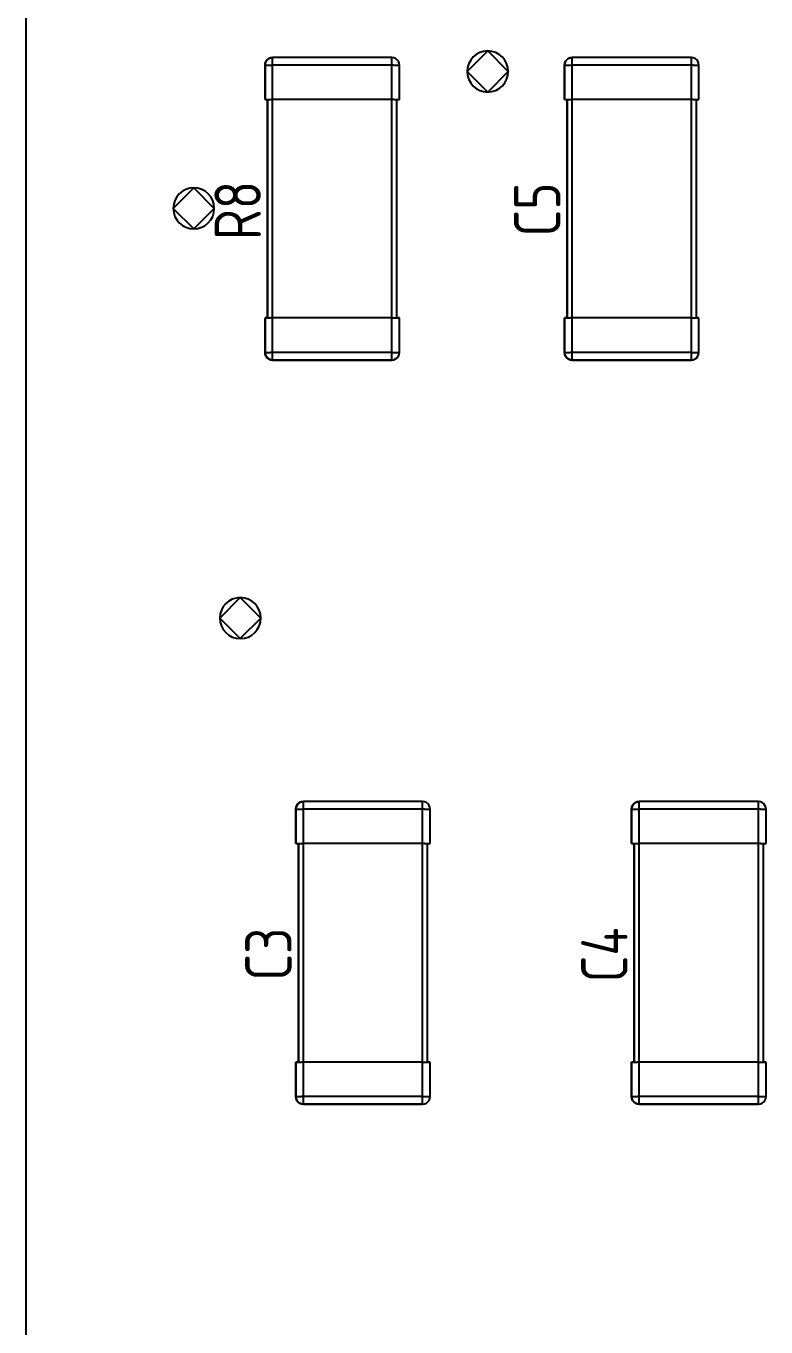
# Model space of a CAD drawing. Header units: inches. Extents: x 0 to 840, y -594 to 0.
# Drawn here: x 119.65 to 141.68, y -335.48 to -296.78 of the extents above; entities that cross this region are included whole.
import ezdxf

# ---------------------------------------------------------------- set-up
doc = ezdxf.new("R2010")
doc.units = ezdxf.units.IN
doc.header["$MEASUREMENT"] = 0
doc.styles.add('GOST type A0', font='', dxfattribs={"oblique": 15, "height": 5})
doc.styles.get('GOST type A0').set_extended_font_data('GOST type A')

msp = doc.modelspace()

# ---------------------------------------------------------------- linework, layer by layer
at = {"color": 18, "true_color": 0x000000}
for p, q in [((119.646, -389.354), (119.646, -49.354)), ((133.392, -297.519), (132.781, -298.13)), ((134.003, -298.13), (133.392, -297.519)), ((126.77, -297.88), (126.762, -297.94)), ((126.762, -297.94), (126.77, -297.88)), ((126.77, -297.88), (126.762, -297.94)), ((126.762, -297.94), (126.77, -297.88)), ((126.762, -297.94), (126.762, -298.964)), ((126.762, -298.964), (126.762, -297.94)), ((126.77, -297.94), (126.762, -297.94)), ((126.762, -297.94), (126.762, -298.964)), ((126.762, -298.964), (126.762, -297.94)), ((126.77, -297.94), (126.762, -297.94)), ((126.792, -297.826), (126.77, -297.88)), ((126.77, -297.88), (126.792, -297.826)), ((126.792, -297.826), (126.77, -297.88)), ((126.77, -297.88), (126.792, -297.826)), ((126.77, -297.94), (126.792, -297.94)), ((126.77, -297.94), (126.792, -297.94)), ((126.828, -297.78), (126.792, -297.826)), ((126.792, -297.826), (126.828, -297.78)), ((126.828, -297.78), (126.792, -297.826)), ((126.792, -297.826), (126.828, -297.78)), ((126.792, -297.94), (126.828, -297.94)), ((126.792, -297.94), (126.828, -297.94)), ((126.874, -297.744), (126.828, -297.78)), ((126.828, -297.78), (126.874, -297.744)), ((126.874, -297.744), (126.828, -297.78)), ((126.828, -297.78), (126.874, -297.744)), ((126.828, -297.94), (126.874, -297.94)), ((126.828, -297.94), (126.874, -297.94)), ((126.928, -297.722), (126.874, -297.744)), ((126.874, -297.744), (126.928, -297.722)), ((126.928, -297.722), (126.874, -297.744)), ((126.874, -297.744), (126.928, -297.722)), ((126.874, -297.94), (126.928, -297.94)), ((126.874, -297.94), (126.928, -297.94)), ((126.988, -297.714), (126.928, -297.722)), ((126.928, -297.722), (126.988, -297.714)), ((126.988, -297.714), (126.928, -297.722)), ((126.928, -297.722), (126.988, -297.714)), ((126.928, -297.94), (126.988, -297.94)), ((126.928, -297.94), (126.988, -297.94)), ((130.538, -297.714), (126.988, -297.714)), ((130.538, -297.714), (126.988, -297.714)), ((126.988, -297.722), (126.988, -297.714)), ((130.538, -297.714), (126.988, -297.714)), ((130.538, -297.714), (126.988, -297.714)), ((126.988, -297.722), (126.988, -297.714)), ((126.988, -297.744), (126.988, -297.722)), ((126.988, -297.744), (126.988, -297.722)), ((126.988, -297.78), (126.988, -297.744)), ((126.988, -297.78), (126.988, -297.744)), ((126.988, -297.826), (126.988, -297.78)), ((126.988, -297.826), (126.988, -297.78)), ((126.988, -297.88), (126.988, -297.826)), ((126.988, -297.88), (126.988, -297.826)), ((126.988, -297.94), (126.988, -297.88)), ((126.988, -297.94), (126.988, -297.88)), ((126.988, -298.964), (126.988, -297.94)), ((130.538, -297.94), (126.988, -297.94)), ((126.988, -298.964), (126.988, -297.94)), ((130.538, -297.94), (126.988, -297.94)), ((130.596, -297.722), (130.538, -297.714)), ((130.596, -297.722), (130.538, -297.714)), ((130.538, -297.722), (130.538, -297.714)), ((130.596, -297.722), (130.538, -297.714)), ((130.596, -297.722), (130.538, -297.714)), ((130.538, -297.722), (130.538, -297.714)), ((130.538, -297.744), (130.538, -297.722)), ((130.538, -297.744), (130.538, -297.722)), ((130.538, -297.78), (130.538, -297.744)), ((130.538, -297.78), (130.538, -297.744)), ((130.538, -297.826), (130.538, -297.78)), ((130.538, -297.826), (130.538, -297.78)), ((130.538, -297.88), (130.538, -297.826)), ((130.538, -297.88), (130.538, -297.826)), ((130.538, -297.94), (130.538, -297.88)), ((130.538, -297.94), (130.538, -297.88)), ((130.596, -297.94), (130.538, -297.94)), ((130.538, -298.964), (130.538, -297.94)), ((130.596, -297.94), (130.538, -297.94)), ((130.538, -298.964), (130.538, -297.94)), ((130.65, -297.744), (130.596, -297.722)), ((130.65, -297.744), (130.596, -297.722)), ((130.65, -297.744), (130.596, -297.722)), ((130.65, -297.744), (130.596, -297.722)), ((130.596, -297.94), (130.65, -297.94)), ((130.596, -297.94), (130.65, -297.94)), ((130.696, -297.78), (130.65, -297.744)), ((130.696, -297.78), (130.65, -297.744)), ((130.696, -297.78), (130.65, -297.744)), ((130.696, -297.78), (130.65, -297.744)), ((130.65, -297.94), (130.696, -297.94)), ((130.65, -297.94), (130.696, -297.94)), ((130.732, -297.826), (130.696, -297.78)), ((130.732, -297.826), (130.696, -297.78)), ((130.732, -297.826), (130.696, -297.78)), ((130.732, -297.826), (130.696, -297.78)), ((130.696, -297.94), (130.732, -297.94)), ((130.696, -297.94), (130.732, -297.94)), ((130.754, -297.88), (130.732, -297.826)), ((130.754, -297.88), (130.732, -297.826)), ((130.754, -297.88), (130.732, -297.826)), ((130.754, -297.88), (130.732, -297.826)), ((130.732, -297.94), (130.754, -297.94)), ((130.732, -297.94), (130.754, -297.94)), ((130.762, -297.94), (130.754, -297.88)), ((130.762, -297.94), (130.754, -297.88)), ((130.762, -297.94), (130.754, -297.88)), ((130.762, -297.94), (130.754, -297.88)), ((130.754, -297.94), (130.762, -297.94)), ((130.754, -297.94), (130.762, -297.94)), ((130.762, -298.964), (130.762, -297.94)), ((130.762, -298.964), (130.762, -297.94)), ((130.762, -298.964), (130.762, -297.94)), ((130.762, -298.964), (130.762, -297.94)), ((135.688, -297.88), (135.68, -297.94)), ((135.68, -297.94), (135.688, -297.88)), ((135.688, -297.88), (135.68, -297.94)), ((135.68, -297.94), (135.688, -297.88)), ((135.68, -297.94), (135.68, -298.964)), ((135.68, -298.964), (135.68, -297.94)), ((135.688, -297.94), (135.68, -297.94)), ((135.68, -297.94), (135.68, -298.964)), ((135.68, -298.964), (135.68, -297.94)), ((135.688, -297.94), (135.68, -297.94)), ((135.71, -297.826), (135.688, -297.88)), ((135.688, -297.88), (135.71, -297.826)), ((135.71, -297.826), (135.688, -297.88)), ((135.688, -297.88), (135.71, -297.826)), ((135.688, -297.94), (135.71, -297.94)), ((135.688, -297.94), (135.71, -297.94)), ((135.746, -297.78), (135.71, -297.826)), ((135.71, -297.826), (135.746, -297.78)), ((135.746, -297.78), (135.71, -297.826)), ((135.71, -297.826), (135.746, -297.78)), ((135.71, -297.94), (135.746, -297.94)), ((135.71, -297.94), (135.746, -297.94)), ((135.792, -297.744), (135.746, -297.78)), ((135.746, -297.78), (135.792, -297.744)), ((135.792, -297.744), (135.746, -297.78)), ((135.746, -297.78), (135.792, -297.744)), ((135.746, -297.94), (135.792, -297.94)), ((135.746, -297.94), (135.792, -297.94)), ((135.846, -297.722), (135.792, -297.744)), ((135.792, -297.744), (135.846, -297.722)), ((135.846, -297.722), (135.792, -297.744)), ((135.792, -297.744), (135.846, -297.722)), ((135.792, -297.94), (135.846, -297.94)), ((135.792, -297.94), (135.846, -297.94)), ((135.906, -297.714), (135.846, -297.722)), ((135.846, -297.722), (135.906, -297.714)), ((135.906, -297.714), (135.846, -297.722)), ((135.846, -297.722), (135.906, -297.714)), ((135.846, -297.94), (135.906, -297.94)), ((135.846, -297.94), (135.906, -297.94)), ((139.456, -297.714), (135.906, -297.714)), ((139.456, -297.714), (135.906, -297.714)), ((135.906, -297.722), (135.906, -297.714)), ((139.456, -297.714), (135.906, -297.714)), ((139.456, -297.714), (135.906, -297.714)), ((135.906, -297.722), (135.906, -297.714)), ((135.906, -297.744), (135.906, -297.722)), ((135.906, -297.744), (135.906, -297.722)), ((135.906, -297.78), (135.906, -297.744)), ((135.906, -297.78), (135.906, -297.744)), ((135.906, -297.826), (135.906, -297.78)), ((135.906, -297.826), (135.906, -297.78)), ((135.906, -297.88), (135.906, -297.826)), ((135.906, -297.88), (135.906, -297.826)), ((135.906, -297.94), (135.906, -297.88)), ((135.906, -297.94), (135.906, -297.88)), ((135.906, -298.964), (135.906, -297.94)), ((139.456, -297.94), (135.906, -297.94)), ((135.906, -298.964), (135.906, -297.94)), ((139.456, -297.94), (135.906, -297.94)), ((139.514, -297.722), (139.456, -297.714)), ((139.514, -297.722), (139.456, -297.714)), ((139.456, -297.722), (139.456, -297.714)), ((139.514, -297.722), (139.456, -297.714)), ((139.514, -297.722), (139.456, -297.714)), ((139.456, -297.722), (139.456, -297.714)), ((139.456, -297.744), (139.456, -297.722)), ((139.456, -297.744), (139.456, -297.722)), ((139.456, -297.78), (139.456, -297.744)), ((139.456, -297.78), (139.456, -297.744)), ((139.456, -297.826), (139.456, -297.78)), ((139.456, -297.826), (139.456, -297.78)), ((139.456, -297.88), (139.456, -297.826)), ((139.456, -297.88), (139.456, -297.826)), ((139.456, -297.94), (139.456, -297.88)), ((139.456, -297.94), (139.456, -297.88)), ((139.514, -297.94), (139.456, -297.94)), ((139.456, -298.964), (139.456, -297.94)), ((139.514, -297.94), (139.456, -297.94)), ((139.456, -298.964), (139.456, -297.94)), ((139.568, -297.744), (139.514, -297.722)), ((139.568, -297.744), (139.514, -297.722)), ((139.568, -297.744), (139.514, -297.722)), ((139.568, -297.744), (139.514, -297.722)), ((139.514, -297.94), (139.568, -297.94)), ((139.514, -297.94), (139.568, -297.94)), ((139.614, -297.78), (139.568, -297.744)), ((139.614, -297.78), (139.568, -297.744)), ((139.614, -297.78), (139.568, -297.744)), ((139.614, -297.78), (139.568, -297.744)), ((139.568, -297.94), (139.614, -297.94)), ((139.568, -297.94), (139.614, -297.94)), ((139.65, -297.826), (139.614, -297.78)), ((139.65, -297.826), (139.614, -297.78)), ((139.65, -297.826), (139.614, -297.78)), ((139.65, -297.826), (139.614, -297.78)), ((139.614, -297.94), (139.65, -297.94)), ((139.614, -297.94), (139.65, -297.94)), ((139.672, -297.88), (139.65, -297.826)), ((139.672, -297.88), (139.65, -297.826)), ((139.672, -297.88), (139.65, -297.826)), ((139.672, -297.88), (139.65, -297.826)), ((139.65, -297.94), (139.672, -297.94)), ((139.65, -297.94), (139.672, -297.94)), ((139.68, -297.94), (139.672, -297.88)), ((139.68, -297.94), (139.672, -297.88)), ((139.68, -297.94), (139.672, -297.88)), ((139.68, -297.94), (139.672, -297.88)), ((139.672, -297.94), (139.68, -297.94)), ((139.672, -297.94), (139.68, -297.94)), ((139.68, -298.964), (139.68, -297.94)), ((139.68, -298.964), (139.68, -297.94)), ((139.68, -298.964), (139.68, -297.94)), ((139.68, -298.964), (139.68, -297.94)), ((132.781, -298.13), (133.392, -298.741)), ((133.392, -298.741), (134.003, -298.13)), ((126.762, -298.964), (126.77, -298.964)), ((126.77, -298.964), (126.762, -298.964)), ((126.762, -298.964), (126.77, -298.964)), ((126.77, -298.964), (126.762, -298.964)), ((126.77, -298.964), (126.838, -298.964)), ((126.77, -298.964), (126.792, -298.964)), ((126.77, -298.964), (126.838, -298.964)), ((126.77, -298.964), (126.792, -298.964)), ((126.792, -298.964), (126.828, -298.964)), ((126.792, -298.964), (126.828, -298.964)), ((126.828, -298.964), (126.874, -298.964)), ((126.828, -298.964), (126.874, -298.964)), ((126.838, -298.964), (126.838, -305.464)), ((126.838, -305.464), (126.838, -298.964)), ((126.838, -298.964), (126.838, -305.464)), ((126.838, -305.464), (126.838, -298.964)), ((126.874, -298.964), (126.928, -298.964)), ((126.874, -298.964), (126.928, -298.964)), ((126.928, -298.964), (126.988, -298.964)), ((126.928, -298.964), (126.988, -298.964)), ((130.538, -298.964), (126.988, -298.964)), ((126.988, -305.464), (126.988, -298.964)), ((130.538, -298.964), (126.988, -298.964)), ((126.988, -305.464), (126.988, -298.964)), ((130.596, -298.964), (130.538, -298.964)), ((130.538, -305.464), (130.538, -298.964)), ((130.596, -298.964), (130.538, -298.964)), ((130.538, -305.464), (130.538, -298.964)), ((130.596, -298.964), (130.65, -298.964)), ((130.596, -298.964), (130.65, -298.964)), ((130.65, -298.964), (130.696, -298.964)), ((130.65, -298.964), (130.696, -298.964)), ((130.688, -305.464), (130.688, -298.964)), ((130.688, -298.964), (130.762, -298.964)), ((130.688, -305.464), (130.688, -298.964)), ((130.688, -305.464), (130.688, -298.964)), ((130.688, -298.964), (130.762, -298.964)), ((130.688, -305.464), (130.688, -298.964)), ((130.696, -298.964), (130.732, -298.964)), ((130.696, -298.964), (130.732, -298.964)), ((130.732, -298.964), (130.754, -298.964)), ((130.732, -298.964), (130.754, -298.964)), ((130.754, -298.964), (130.762, -298.964)), ((130.754, -298.964), (130.762, -298.964)), ((135.68, -298.964), (135.688, -298.964)), ((135.688, -298.964), (135.68, -298.964)), ((135.68, -298.964), (135.688, -298.964)), ((135.688, -298.964), (135.68, -298.964)), ((135.688, -298.964), (135.756, -298.964)), ((135.688, -298.964), (135.71, -298.964)), ((135.688, -298.964), (135.756, -298.964)), ((135.688, -298.964), (135.71, -298.964)), ((135.71, -298.964), (135.746, -298.964)), ((135.71, -298.964), (135.746, -298.964)), ((135.746, -298.964), (135.792, -298.964)), ((135.746, -298.964), (135.792, -298.964)), ((135.756, -298.964), (135.756, -305.464)), ((135.756, -305.464), (135.756, -298.964)), ((135.756, -298.964), (135.756, -305.464)), ((135.756, -305.464), (135.756, -298.964)), ((135.792, -298.964), (135.846, -298.964)), ((135.792, -298.964), (135.846, -298.964)), ((135.846, -298.964), (135.906, -298.964)), ((135.846, -298.964), (135.906, -298.964)), ((139.456, -298.964), (135.906, -298.964)), ((135.906, -305.464), (135.906, -298.964)), ((139.456, -298.964), (135.906, -298.964)), ((135.906, -305.464), (135.906, -298.964)), ((139.514, -298.964), (139.456, -298.964)), ((139.456, -305.464), (139.456, -298.964)), ((139.514, -298.964), (139.456, -298.964)), ((139.456, -305.464), (139.456, -298.964)), ((139.514, -298.964), (139.568, -298.964)), ((139.514, -298.964), (139.568, -298.964)), ((139.568, -298.964), (139.614, -298.964)), ((139.568, -298.964), (139.614, -298.964)), ((139.606, -305.464), (139.606, -298.964)), ((139.606, -298.964), (139.68, -298.964)), ((139.606, -305.464), (139.606, -298.964)), ((139.606, -305.464), (139.606, -298.964)), ((139.606, -298.964), (139.68, -298.964)), ((139.606, -305.464), (139.606, -298.964)), ((139.614, -298.964), (139.65, -298.964)), ((139.614, -298.964), (139.65, -298.964)), ((139.65, -298.964), (139.672, -298.964)), ((139.65, -298.964), (139.672, -298.964)), ((139.672, -298.964), (139.68, -298.964)), ((139.672, -298.964), (139.68, -298.964)), ((124.642, -301.591), (124.031, -302.202)), ((125.253, -302.202), (124.642, -301.591)), ((124.031, -302.202), (124.642, -302.813)), ((124.642, -302.813), (125.253, -302.202)), ((126.838, -305.464), (126.762, -305.464)), ((126.762, -305.464), (126.762, -306.49)), ((126.762, -306.49), (126.762, -305.464)), ((126.762, -305.464), (126.77, -305.464)), ((126.838, -305.464), (126.762, -305.464)), ((126.762, -305.464), (126.762, -306.49)), ((126.762, -306.49), (126.762, -305.464)), ((126.762, -305.464), (126.77, -305.464)), ((126.77, -305.464), (126.792, -305.464)), ((126.77, -305.464), (126.792, -305.464)), ((126.792, -305.464), (126.828, -305.464)), ((126.792, -305.464), (126.828, -305.464)), ((126.828, -305.464), (126.874, -305.464)), ((126.828, -305.464), (126.874, -305.464)), ((126.874, -305.464), (126.928, -305.464)), ((126.874, -305.464), (126.928, -305.464)), ((126.988, -305.464), (126.928, -305.464)), ((126.988, -305.464), (126.928, -305.464)), ((130.538, -305.464), (126.988, -305.464)), ((126.988, -306.49), (126.988, -305.464)), ((130.538, -305.464), (126.988, -305.464)), ((126.988, -306.49), (126.988, -305.464)), ((130.538, -305.464), (130.596, -305.464)), ((130.538, -306.49), (130.538, -305.464)), ((130.538, -305.464), (130.596, -305.464)), ((130.538, -306.49), (130.538, -305.464)), ((130.596, -305.464), (130.65, -305.464)), ((130.596, -305.464), (130.65, -305.464)), ((130.65, -305.464), (130.696, -305.464)), ((130.65, -305.464), (130.696, -305.464)), ((130.754, -305.464), (130.688, -305.464)), ((130.754, -305.464), (130.688, -305.464)), ((130.696, -305.464), (130.732, -305.464)), ((130.696, -305.464), (130.732, -305.464)), ((130.732, -305.464), (130.754, -305.464)), ((130.732, -305.464), (130.754, -305.464)), ((130.762, -305.464), (130.754, -305.464)), ((130.762, -305.464), (130.754, -305.464)), ((130.762, -305.464), (130.754, -305.464)), ((130.762, -305.464), (130.754, -305.464)), ((130.762, -306.49), (130.762, -305.464)), ((130.762, -306.49), (130.762, -305.464)), ((130.762, -306.49), (130.762, -305.464)), ((130.762, -306.49), (130.762, -305.464)), ((135.756, -305.464), (135.68, -305.464)), ((135.68, -305.464), (135.68, -306.49)), ((135.68, -306.49), (135.68, -305.464)), ((135.68, -305.464), (135.688, -305.464)), ((135.756, -305.464), (135.68, -305.464)), ((135.68, -305.464), (135.68, -306.49)), ((135.68, -306.49), (135.68, -305.464)), ((135.68, -305.464), (135.688, -305.464)), ((135.688, -305.464), (135.71, -305.464)), ((135.688, -305.464), (135.71, -305.464)), ((135.71, -305.464), (135.746, -305.464)), ((135.71, -305.464), (135.746, -305.464)), ((135.746, -305.464), (135.792, -305.464)), ((135.746, -305.464), (135.792, -305.464)), ((135.792, -305.464), (135.846, -305.464)), ((135.792, -305.464), (135.846, -305.464)), ((135.906, -305.464), (135.846, -305.464)), ((135.906, -305.464), (135.846, -305.464)), ((139.456, -305.464), (135.906, -305.464)), ((135.906, -306.49), (135.906, -305.464)), ((139.456, -305.464), (135.906, -305.464)), ((135.906, -306.49), (135.906, -305.464)), ((139.456, -305.464), (139.514, -305.464)), ((139.456, -306.49), (139.456, -305.464)), ((139.456, -305.464), (139.514, -305.464)), ((139.456, -306.49), (139.456, -305.464)), ((139.514, -305.464), (139.568, -305.464)), ((139.514, -305.464), (139.568, -305.464)), ((139.568, -305.464), (139.614, -305.464)), ((139.568, -305.464), (139.614, -305.464)), ((139.672, -305.464), (139.606, -305.464)), ((139.672, -305.464), (139.606, -305.464)), ((139.614, -305.464), (139.65, -305.464)), ((139.614, -305.464), (139.65, -305.464)), ((139.65, -305.464), (139.672, -305.464)), ((139.65, -305.464), (139.672, -305.464)), ((139.68, -305.464), (139.672, -305.464)), ((139.68, -305.464), (139.672, -305.464)), ((139.68, -305.464), (139.672, -305.464)), ((139.68, -305.464), (139.672, -305.464)), ((139.68, -306.49), (139.68, -305.464)), ((139.68, -306.49), (139.68, -305.464)), ((139.68, -306.49), (139.68, -305.464)), ((139.68, -306.49), (139.68, -305.464)), ((126.762, -306.49), (126.77, -306.548)), ((126.77, -306.548), (126.762, -306.49)), ((126.762, -306.49), (126.77, -306.49)), ((126.762, -306.49), (126.77, -306.548)), ((126.77, -306.548), (126.762, -306.49)), ((126.762, -306.49), (126.77, -306.49)), ((126.77, -306.49), (126.792, -306.49)), ((126.77, -306.49), (126.792, -306.49)), ((126.77, -306.548), (126.792, -306.602)), ((126.792, -306.602), (126.77, -306.548)), ((126.77, -306.548), (126.792, -306.602)), ((126.792, -306.602), (126.77, -306.548)), ((126.792, -306.49), (126.828, -306.49)), ((126.792, -306.49), (126.828, -306.49)), ((126.828, -306.49), (126.874, -306.49)), ((126.828, -306.49), (126.874, -306.49)), ((126.874, -306.49), (126.928, -306.49)), ((126.874, -306.49), (126.928, -306.49)), ((126.988, -306.49), (126.928, -306.49)), ((126.988, -306.49), (126.928, -306.49)), ((126.988, -306.548), (126.988, -306.49)), ((130.538, -306.49), (126.988, -306.49)), ((126.988, -306.548), (126.988, -306.49)), ((130.538, -306.49), (126.988, -306.49)), ((126.988, -306.602), (126.988, -306.548)), ((126.988, -306.602), (126.988, -306.548)), ((130.538, -306.49), (130.596, -306.49)), ((130.538, -306.548), (130.538, -306.49)), ((130.538, -306.49), (130.596, -306.49)), ((130.538, -306.548), (130.538, -306.49)), ((130.538, -306.602), (130.538, -306.548)), ((130.538, -306.602), (130.538, -306.548)), ((130.596, -306.49), (130.65, -306.49)), ((130.596, -306.49), (130.65, -306.49)), ((130.65, -306.49), (130.696, -306.49)), ((130.65, -306.49), (130.696, -306.49)), ((130.696, -306.49), (130.732, -306.49)), ((130.696, -306.49), (130.732, -306.49)), ((130.732, -306.49), (130.754, -306.49)), ((130.732, -306.49), (130.754, -306.49)), ((130.732, -306.602), (130.754, -306.548)), ((130.732, -306.602), (130.754, -306.548)), ((130.732, -306.602), (130.754, -306.548)), ((130.732, -306.602), (130.754, -306.548)), ((130.754, -306.548), (130.762, -306.49)), ((130.754, -306.548), (130.762, -306.49)), ((130.762, -306.49), (130.754, -306.49)), ((130.754, -306.548), (130.762, -306.49)), ((130.754, -306.548), (130.762, -306.49)), ((130.762, -306.49), (130.754, -306.49)), ((135.68, -306.49), (135.688, -306.548)), ((135.688, -306.548), (135.68, -306.49)), ((135.68, -306.49), (135.688, -306.49)), ((135.68, -306.49), (135.688, -306.548)), ((135.688, -306.548), (135.68, -306.49)), ((135.68, -306.49), (135.688, -306.49)), ((135.688, -306.49), (135.71, -306.49)), ((135.688, -306.49), (135.71, -306.49)), ((135.688, -306.548), (135.71, -306.602)), ((135.71, -306.602), (135.688, -306.548)), ((135.688, -306.548), (135.71, -306.602)), ((135.71, -306.602), (135.688, -306.548)), ((135.71, -306.49), (135.746, -306.49)), ((135.71, -306.49), (135.746, -306.49)), ((135.746, -306.49), (135.792, -306.49)), ((135.746, -306.49), (135.792, -306.49)), ((135.792, -306.49), (135.846, -306.49)), ((135.792, -306.49), (135.846, -306.49)), ((135.906, -306.49), (135.846, -306.49)), ((135.906, -306.49), (135.846, -306.49)), ((135.906, -306.548), (135.906, -306.49)), ((139.456, -306.49), (135.906, -306.49)), ((135.906, -306.548), (135.906, -306.49)), ((139.456, -306.49), (135.906, -306.49)), ((135.906, -306.602), (135.906, -306.548)), ((135.906, -306.602), (135.906, -306.548)), ((139.456, -306.49), (139.514, -306.49)), ((139.456, -306.548), (139.456, -306.49)), ((139.456, -306.49), (139.514, -306.49)), ((139.456, -306.548), (139.456, -306.49)), ((139.456, -306.602), (139.456, -306.548)), ((139.456, -306.602), (139.456, -306.548)), ((139.514, -306.49), (139.568, -306.49)), ((139.514, -306.49), (139.568, -306.49)), ((139.568, -306.49), (139.614, -306.49)), ((139.568, -306.49), (139.614, -306.49)), ((139.614, -306.49), (139.65, -306.49)), ((139.614, -306.49), (139.65, -306.49)), ((139.65, -306.49), (139.672, -306.49)), ((139.65, -306.49), (139.672, -306.49)), ((139.65, -306.602), (139.672, -306.548)), ((139.65, -306.602), (139.672, -306.548)), ((139.65, -306.602), (139.672, -306.548)), ((139.65, -306.602), (139.672, -306.548)), ((139.672, -306.548), (139.68, -306.49)), ((139.672, -306.548), (139.68, -306.49)), ((139.68, -306.49), (139.672, -306.49)), ((139.672, -306.548), (139.68, -306.49)), ((139.672, -306.548), (139.68, -306.49)), ((139.68, -306.49), (139.672, -306.49)), ((126.792, -306.602), (126.828, -306.648)), ((126.828, -306.648), (126.792, -306.602)), ((126.792, -306.602), (126.828, -306.648)), ((126.828, -306.648), (126.792, -306.602)), ((126.828, -306.648), (126.874, -306.684)), ((126.874, -306.684), (126.828, -306.648)), ((126.828, -306.648), (126.874, -306.684)), ((126.874, -306.684), (126.828, -306.648)), ((126.874, -306.684), (126.928, -306.706)), ((126.928, -306.706), (126.874, -306.684)), ((126.874, -306.684), (126.928, -306.706)), ((126.928, -306.706), (126.874, -306.684)), ((126.928, -306.706), (126.988, -306.714)), ((126.988, -306.714), (126.928, -306.706)), ((126.928, -306.706), (126.988, -306.714)), ((126.988, -306.714), (126.928, -306.706)), ((126.988, -306.648), (126.988, -306.602)), ((126.988, -306.648), (126.988, -306.602)), ((126.988, -306.684), (126.988, -306.648)), ((126.988, -306.684), (126.988, -306.648)), ((126.988, -306.706), (126.988, -306.684)), ((126.988, -306.706), (126.988, -306.684)), ((126.988, -306.714), (126.988, -306.706)), ((126.988, -306.714), (126.988, -306.706)), ((126.988, -306.714), (130.538, -306.714)), ((130.538, -306.714), (126.988, -306.714)), ((126.988, -306.714), (130.538, -306.714)), ((130.538, -306.714), (126.988, -306.714)), ((130.538, -306.648), (130.538, -306.602)), ((130.538, -306.648), (130.538, -306.602)), ((130.538, -306.684), (130.538, -306.648)), ((130.538, -306.684), (130.538, -306.648)), ((130.538, -306.706), (130.538, -306.684)), ((130.538, -306.706), (130.538, -306.684)), ((130.538, -306.714), (130.596, -306.706)), ((130.538, -306.714), (130.596, -306.706)), ((130.538, -306.714), (130.538, -306.706)), ((130.538, -306.714), (130.596, -306.706)), ((130.538, -306.714), (130.596, -306.706)), ((130.538, -306.714), (130.538, -306.706)), ((130.596, -306.706), (130.65, -306.684)), ((130.596, -306.706), (130.65, -306.684)), ((130.596, -306.706), (130.65, -306.684)), ((130.596, -306.706), (130.65, -306.684)), ((130.65, -306.684), (130.696, -306.648)), ((130.65, -306.684), (130.696, -306.648)), ((130.65, -306.684), (130.696, -306.648)), ((130.65, -306.684), (130.696, -306.648)), ((130.696, -306.648), (130.732, -306.602)), ((130.696, -306.648), (130.732, -306.602)), ((130.696, -306.648), (130.732, -306.602)), ((130.696, -306.648), (130.732, -306.602)), ((135.71, -306.602), (135.746, -306.648)), ((135.746, -306.648), (135.71, -306.602)), ((135.71, -306.602), (135.746, -306.648)), ((135.746, -306.648), (135.71, -306.602)), ((135.746, -306.648), (135.792, -306.684)), ((135.792, -306.684), (135.746, -306.648)), ((135.746, -306.648), (135.792, -306.684)), ((135.792, -306.684), (135.746, -306.648)), ((135.792, -306.684), (135.846, -306.706)), ((135.846, -306.706), (135.792, -306.684)), ((135.792, -306.684), (135.846, -306.706)), ((135.846, -306.706), (135.792, -306.684)), ((135.846, -306.706), (135.906, -306.714)), ((135.906, -306.714), (135.846, -306.706)), ((135.846, -306.706), (135.906, -306.714)), ((135.906, -306.714), (135.846, -306.706)), ((135.906, -306.648), (135.906, -306.602)), ((135.906, -306.648), (135.906, -306.602)), ((135.906, -306.684), (135.906, -306.648)), ((135.906, -306.684), (135.906, -306.648)), ((135.906, -306.706), (135.906, -306.684)), ((135.906, -306.706), (135.906, -306.684)), ((135.906, -306.714), (135.906, -306.706)), ((135.906, -306.714), (135.906, -306.706)), ((135.906, -306.714), (139.456, -306.714)), ((139.456, -306.714), (135.906, -306.714)), ((135.906, -306.714), (139.456, -306.714)), ((139.456, -306.714), (135.906, -306.714)), ((139.456, -306.648), (139.456, -306.602)), ((139.456, -306.648), (139.456, -306.602)), ((139.456, -306.684), (139.456, -306.648)), ((139.456, -306.684), (139.456, -306.648)), ((139.456, -306.706), (139.456, -306.684)), ((139.456, -306.706), (139.456, -306.684)), ((139.456, -306.714), (139.514, -306.706)), ((139.456, -306.714), (139.514, -306.706)), ((139.456, -306.714), (139.456, -306.706)), ((139.456, -306.714), (139.514, -306.706)), ((139.456, -306.714), (139.514, -306.706)), ((139.456, -306.714), (139.456, -306.706)), ((139.514, -306.706), (139.568, -306.684)), ((139.514, -306.706), (139.568, -306.684)), ((139.514, -306.706), (139.568, -306.684)), ((139.514, -306.706), (139.568, -306.684)), ((139.568, -306.684), (139.614, -306.648)), ((139.568, -306.684), (139.614, -306.648)), ((139.568, -306.684), (139.614, -306.648)), ((139.568, -306.684), (139.614, -306.648)), ((139.614, -306.648), (139.65, -306.602)), ((139.614, -306.648), (139.65, -306.602)), ((139.614, -306.648), (139.65, -306.602)), ((139.614, -306.648), (139.65, -306.602)), ((126.026, -313.783), (125.415, -314.394)), ((126.637, -314.394), (126.026, -313.783)), ((125.415, -314.394), (126.026, -315.005)), ((126.026, -315.005), (126.637, -314.394)), ((127.686, -320.02), (127.678, -320.08)), ((127.678, -320.08), (127.686, -320.02)), ((127.686, -320.02), (127.678, -320.08)), ((127.678, -320.08), (127.686, -320.02)), ((127.678, -320.08), (127.678, -321.104)), ((127.678, -321.104), (127.678, -320.08)), ((127.686, -320.08), (127.678, -320.08)), ((127.678, -320.08), (127.678, -321.104)), ((127.678, -321.104), (127.678, -320.08)), ((127.686, -320.08), (127.678, -320.08)), ((127.708, -319.966), (127.686, -320.02)), ((127.686, -320.02), (127.708, -319.966)), ((127.708, -319.966), (127.686, -320.02)), ((127.686, -320.02), (127.708, -319.966)), ((127.686, -320.08), (127.708, -320.08)), ((127.686, -320.08), (127.708, -320.08)), ((127.744, -319.92), (127.708, -319.966)), ((127.708, -319.966), (127.744, -319.92)), ((127.744, -319.92), (127.708, -319.966)), ((127.708, -319.966), (127.744, -319.92)), ((127.708, -320.08), (127.744, -320.08)), ((127.708, -320.08), (127.744, -320.08)), ((127.79, -319.884), (127.744, -319.92)), ((127.744, -319.92), (127.79, -319.884)), ((127.79, -319.884), (127.744, -319.92)), ((127.744, -319.92), (127.79, -319.884)), ((127.744, -320.08), (127.79, -320.08)), ((127.744, -320.08), (127.79, -320.08)), ((127.844, -319.862), (127.79, -319.884)), ((127.79, -319.884), (127.844, -319.862)), ((127.844, -319.862), (127.79, -319.884)), ((127.79, -319.884), (127.844, -319.862)), ((127.79, -320.08), (127.844, -320.08)), ((127.79, -320.08), (127.844, -320.08)), ((127.904, -319.854), (127.844, -319.862)), ((127.844, -319.862), (127.904, -319.854)), ((127.904, -319.854), (127.844, -319.862)), ((127.844, -319.862), (127.904, -319.854)), ((127.844, -320.08), (127.904, -320.08)), ((127.844, -320.08), (127.904, -320.08)), ((131.454, -319.854), (127.904, -319.854)), ((131.454, -319.854), (127.904, -319.854)), ((127.904, -319.862), (127.904, -319.854)), ((131.454, -319.854), (127.904, -319.854)), ((131.454, -319.854), (127.904, -319.854)), ((127.904, -319.862), (127.904, -319.854)), ((127.904, -319.884), (127.904, -319.862)), ((127.904, -319.884), (127.904, -319.862)), ((127.904, -319.92), (127.904, -319.884)), ((127.904, -319.92), (127.904, -319.884)), ((127.904, -319.966), (127.904, -319.92)), ((127.904, -319.966), (127.904, -319.92)), ((127.904, -320.02), (127.904, -319.966)), ((127.904, -320.02), (127.904, -319.966)), ((127.904, -320.08), (127.904, -320.02)), ((127.904, -320.08), (127.904, -320.02)), ((127.904, -321.104), (127.904, -320.08)), ((131.454, -320.08), (127.904, -320.08)), ((127.904, -321.104), (127.904, -320.08)), ((131.454, -320.08), (127.904, -320.08)), ((131.512, -319.862), (131.454, -319.854)), ((131.512, -319.862), (131.454, -319.854)), ((131.454, -319.862), (131.454, -319.854)), ((131.512, -319.862), (131.454, -319.854)), ((131.512, -319.862), (131.454, -319.854)), ((131.454, -319.862), (131.454, -319.854)), ((131.454, -319.884), (131.454, -319.862)), ((131.454, -319.884), (131.454, -319.862)), ((131.454, -319.92), (131.454, -319.884)), ((131.454, -319.92), (131.454, -319.884)), ((131.454, -319.966), (131.454, -319.92)), ((131.454, -319.966), (131.454, -319.92)), ((131.454, -320.02), (131.454, -319.966)), ((131.454, -320.02), (131.454, -319.966)), ((131.454, -320.08), (131.454, -320.02)), ((131.454, -320.08), (131.454, -320.02)), ((131.512, -320.08), (131.454, -320.08)), ((131.454, -321.104), (131.454, -320.08)), ((131.512, -320.08), (131.454, -320.08)), ((131.454, -321.104), (131.454, -320.08)), ((131.566, -319.884), (131.512, -319.862)), ((131.566, -319.884), (131.512, -319.862)), ((131.566, -319.884), (131.512, -319.862)), ((131.566, -319.884), (131.512, -319.862)), ((131.512, -320.08), (131.566, -320.08)), ((131.512, -320.08), (131.566, -320.08)), ((131.612, -319.92), (131.566, -319.884)), ((131.612, -319.92), (131.566, -319.884)), ((131.612, -319.92), (131.566, -319.884)), ((131.612, -319.92), (131.566, -319.884)), ((131.566, -320.08), (131.612, -320.08)), ((131.566, -320.08), (131.612, -320.08)), ((131.648, -319.966), (131.612, -319.92)), ((131.648, -319.966), (131.612, -319.92)), ((131.648, -319.966), (131.612, -319.92)), ((131.648, -319.966), (131.612, -319.92)), ((131.612, -320.08), (131.648, -320.08)), ((131.612, -320.08), (131.648, -320.08)), ((131.67, -320.02), (131.648, -319.966)), ((131.67, -320.02), (131.648, -319.966)), ((131.67, -320.02), (131.648, -319.966)), ((131.67, -320.02), (131.648, -319.966)), ((131.648, -320.08), (131.67, -320.08)), ((131.648, -320.08), (131.67, -320.08)), ((131.678, -320.08), (131.67, -320.02)), ((131.678, -320.08), (131.67, -320.02)), ((131.678, -320.08), (131.67, -320.02)), ((131.678, -320.08), (131.67, -320.02)), ((131.67, -320.08), (131.678, -320.08)), ((131.67, -320.08), (131.678, -320.08)), ((131.678, -321.104), (131.678, -320.08)), ((131.678, -321.104), (131.678, -320.08)), ((131.678, -321.104), (131.678, -320.08)), ((131.678, -321.104), (131.678, -320.08)), ((137.686, -320.02), (137.678, -320.08)), ((137.678, -320.08), (137.686, -320.02)), ((137.686, -320.02), (137.678, -320.08)), ((137.678, -320.08), (137.686, -320.02)), ((137.678, -320.08), (137.678, -321.104)), ((137.678, -321.104), (137.678, -320.08)), ((137.686, -320.08), (137.678, -320.08)), ((137.678, -320.08), (137.678, -321.104)), ((137.678, -321.104), (137.678, -320.08)), ((137.686, -320.08), (137.678, -320.08)), ((137.708, -319.966), (137.686, -320.02)), ((137.686, -320.02), (137.708, -319.966)), ((137.708, -319.966), (137.686, -320.02)), ((137.686, -320.02), (137.708, -319.966)), ((137.686, -320.08), (137.708, -320.08)), ((137.686, -320.08), (137.708, -320.08)), ((137.744, -319.92), (137.708, -319.966)), ((137.708, -319.966), (137.744, -319.92)), ((137.744, -319.92), (137.708, -319.966)), ((137.708, -319.966), (137.744, -319.92)), ((137.708, -320.08), (137.744, -320.08)), ((137.708, -320.08), (137.744, -320.08)), ((137.79, -319.884), (137.744, -319.92)), ((137.744, -319.92), (137.79, -319.884)), ((137.79, -319.884), (137.744, -319.92)), ((137.744, -319.92), (137.79, -319.884)), ((137.744, -320.08), (137.79, -320.08)), ((137.744, -320.08), (137.79, -320.08)), ((137.844, -319.862), (137.79, -319.884)), ((137.79, -319.884), (137.844, -319.862)), ((137.844, -319.862), (137.79, -319.884)), ((137.79, -319.884), (137.844, -319.862)), ((137.79, -320.08), (137.844, -320.08)), ((137.79, -320.08), (137.844, -320.08)), ((137.904, -319.854), (137.844, -319.862)), ((137.844, -319.862), (137.904, -319.854)), ((137.904, -319.854), (137.844, -319.862)), ((137.844, -319.862), (137.904, -319.854)), ((137.844, -320.08), (137.904, -320.08)), ((137.844, -320.08), (137.904, -320.08)), ((141.454, -319.854), (137.904, -319.854)), ((141.454, -319.854), (137.904, -319.854)), ((137.904, -319.862), (137.904, -319.854)), ((141.454, -319.854), (137.904, -319.854)), ((141.454, -319.854), (137.904, -319.854)), ((137.904, -319.862), (137.904, -319.854)), ((137.904, -319.884), (137.904, -319.862)), ((137.904, -319.884), (137.904, -319.862)), ((137.904, -319.92), (137.904, -319.884)), ((137.904, -319.92), (137.904, -319.884)), ((137.904, -319.966), (137.904, -319.92)), ((137.904, -319.966), (137.904, -319.92)), ((137.904, -320.02), (137.904, -319.966)), ((137.904, -320.02), (137.904, -319.966)), ((137.904, -320.08), (137.904, -320.02)), ((137.904, -320.08), (137.904, -320.02)), ((137.904, -321.104), (137.904, -320.08)), ((141.454, -320.08), (137.904, -320.08)), ((137.904, -321.104), (137.904, -320.08)), ((141.454, -320.08), (137.904, -320.08)), ((141.512, -319.862), (141.454, -319.854)), ((141.512, -319.862), (141.454, -319.854)), ((141.454, -319.862), (141.454, -319.854)), ((141.512, -319.862), (141.454, -319.854)), ((141.512, -319.862), (141.454, -319.854)), ((141.454, -319.862), (141.454, -319.854)), ((141.454, -319.884), (141.454, -319.862)), ((141.454, -319.884), (141.454, -319.862)), ((141.454, -319.92), (141.454, -319.884)), ((141.454, -319.92), (141.454, -319.884)), ((141.454, -319.966), (141.454, -319.92)), ((141.454, -319.966), (141.454, -319.92)), ((141.454, -320.02), (141.454, -319.966)), ((141.454, -320.02), (141.454, -319.966)), ((141.454, -320.08), (141.454, -320.02)), ((141.454, -320.08), (141.454, -320.02)), ((141.512, -320.08), (141.454, -320.08)), ((141.454, -321.104), (141.454, -320.08)), ((141.512, -320.08), (141.454, -320.08)), ((141.454, -321.104), (141.454, -320.08)), ((141.566, -319.884), (141.512, -319.862)), ((141.566, -319.884), (141.512, -319.862)), ((141.566, -319.884), (141.512, -319.862)), ((141.566, -319.884), (141.512, -319.862)), ((141.512, -320.08), (141.566, -320.08)), ((141.512, -320.08), (141.566, -320.08)), ((141.612, -319.92), (141.566, -319.884)), ((141.612, -319.92), (141.566, -319.884)), ((141.612, -319.92), (141.566, -319.884)), ((141.612, -319.92), (141.566, -319.884)), ((141.566, -320.08), (141.612, -320.08)), ((141.566, -320.08), (141.612, -320.08)), ((141.648, -319.966), (141.612, -319.92)), ((141.648, -319.966), (141.612, -319.92)), ((141.648, -319.966), (141.612, -319.92)), ((141.648, -319.966), (141.612, -319.92)), ((141.612, -320.08), (141.648, -320.08)), ((141.612, -320.08), (141.648, -320.08)), ((141.67, -320.02), (141.648, -319.966)), ((141.67, -320.02), (141.648, -319.966)), ((141.67, -320.02), (141.648, -319.966)), ((141.67, -320.02), (141.648, -319.966)), ((141.648, -320.08), (141.67, -320.08)), ((141.648, -320.08), (141.67, -320.08)), ((141.678, -320.08), (141.67, -320.02)), ((141.678, -320.08), (141.67, -320.02)), ((141.678, -320.08), (141.67, -320.02)), ((141.678, -320.08), (141.67, -320.02)), ((141.67, -320.08), (141.678, -320.08)), ((141.67, -320.08), (141.678, -320.08)), ((141.678, -321.104), (141.678, -320.08)), ((141.678, -321.104), (141.678, -320.08)), ((141.678, -321.104), (141.678, -320.08)), ((141.678, -321.104), (141.678, -320.08)), ((127.678, -321.104), (127.686, -321.104)), ((127.686, -321.104), (127.678, -321.104)), ((127.678, -321.104), (127.686, -321.104)), ((127.686, -321.104), (127.678, -321.104)), ((127.686, -321.104), (127.754, -321.104)), ((127.686, -321.104), (127.708, -321.104)), ((127.686, -321.104), (127.754, -321.104)), ((127.686, -321.104), (127.708, -321.104)), ((127.708, -321.104), (127.744, -321.104)), ((127.708, -321.104), (127.744, -321.104)), ((127.744, -321.104), (127.79, -321.104)), ((127.744, -321.104), (127.79, -321.104)), ((127.754, -321.104), (127.754, -327.604)), ((127.754, -327.604), (127.754, -321.104)), ((127.754, -321.104), (127.754, -327.604)), ((127.754, -327.604), (127.754, -321.104)), ((127.79, -321.104), (127.844, -321.104)), ((127.79, -321.104), (127.844, -321.104)), ((127.844, -321.104), (127.904, -321.104)), ((127.844, -321.104), (127.904, -321.104)), ((131.454, -321.104), (127.904, -321.104)), ((127.904, -327.604), (127.904, -321.104)), ((131.454, -321.104), (127.904, -321.104)), ((127.904, -327.604), (127.904, -321.104)), ((131.512, -321.104), (131.454, -321.104)), ((131.454, -327.604), (131.454, -321.104)), ((131.512, -321.104), (131.454, -321.104)), ((131.454, -327.604), (131.454, -321.104)), ((131.512, -321.104), (131.566, -321.104)), ((131.512, -321.104), (131.566, -321.104)), ((131.566, -321.104), (131.612, -321.104)), ((131.566, -321.104), (131.612, -321.104)), ((131.604, -327.604), (131.604, -321.104)), ((131.604, -321.104), (131.678, -321.104)), ((131.604, -327.604), (131.604, -321.104)), ((131.604, -327.604), (131.604, -321.104)), ((131.604, -321.104), (131.678, -321.104)), ((131.604, -327.604), (131.604, -321.104)), ((131.612, -321.104), (131.648, -321.104)), ((131.612, -321.104), (131.648, -321.104)), ((131.648, -321.104), (131.67, -321.104)), ((131.648, -321.104), (131.67, -321.104)), ((131.67, -321.104), (131.678, -321.104)), ((131.67, -321.104), (131.678, -321.104)), ((137.678, -321.104), (137.686, -321.104)), ((137.686, -321.104), (137.678, -321.104)), ((137.678, -321.104), (137.686, -321.104)), ((137.686, -321.104), (137.678, -321.104)), ((137.686, -321.104), (137.754, -321.104)), ((137.686, -321.104), (137.708, -321.104)), ((137.686, -321.104), (137.754, -321.104)), ((137.686, -321.104), (137.708, -321.104)), ((137.708, -321.104), (137.744, -321.104)), ((137.708, -321.104), (137.744, -321.104)), ((137.744, -321.104), (137.79, -321.104)), ((137.744, -321.104), (137.79, -321.104)), ((137.754, -321.104), (137.754, -327.604)), ((137.754, -327.604), (137.754, -321.104)), ((137.754, -321.104), (137.754, -327.604)), ((137.754, -327.604), (137.754, -321.104)), ((137.79, -321.104), (137.844, -321.104)), ((137.79, -321.104), (137.844, -321.104)), ((137.844, -321.104), (137.904, -321.104)), ((137.844, -321.104), (137.904, -321.104)), ((141.454, -321.104), (137.904, -321.104)), ((137.904, -327.604), (137.904, -321.104)), ((141.454, -321.104), (137.904, -321.104)), ((137.904, -327.604), (137.904, -321.104)), ((141.512, -321.104), (141.454, -321.104)), ((141.454, -327.604), (141.454, -321.104)), ((141.512, -321.104), (141.454, -321.104)), ((141.454, -327.604), (141.454, -321.104)), ((141.512, -321.104), (141.566, -321.104)), ((141.512, -321.104), (141.566, -321.104)), ((141.566, -321.104), (141.612, -321.104)), ((141.566, -321.104), (141.612, -321.104)), ((141.604, -327.604), (141.604, -321.104)), ((141.604, -321.104), (141.678, -321.104)), ((141.604, -327.604), (141.604, -321.104)), ((141.604, -327.604), (141.604, -321.104)), ((141.604, -321.104), (141.678, -321.104)), ((141.604, -327.604), (141.604, -321.104)), ((141.612, -321.104), (141.648, -321.104)), ((141.612, -321.104), (141.648, -321.104)), ((141.648, -321.104), (141.67, -321.104)), ((141.648, -321.104), (141.67, -321.104)), ((141.67, -321.104), (141.678, -321.104)), ((141.67, -321.104), (141.678, -321.104)), ((127.754, -327.604), (127.678, -327.604)), ((127.678, -327.604), (127.678, -328.63)), ((127.678, -328.63), (127.678, -327.604)), ((127.678, -327.604), (127.686, -327.604)), ((127.754, -327.604), (127.678, -327.604)), ((127.678, -327.604), (127.678, -328.63)), ((127.678, -328.63), (127.678, -327.604)), ((127.678, -327.604), (127.686, -327.604)), ((127.686, -327.604), (127.708, -327.604)), ((127.686, -327.604), (127.708, -327.604)), ((127.708, -327.604), (127.744, -327.604)), ((127.708, -327.604), (127.744, -327.604)), ((127.744, -327.604), (127.79, -327.604)), ((127.744, -327.604), (127.79, -327.604)), ((127.79, -327.604), (127.844, -327.604)), ((127.79, -327.604), (127.844, -327.604)), ((127.904, -327.604), (127.844, -327.604)), ((127.904, -327.604), (127.844, -327.604)), ((131.454, -327.604), (127.904, -327.604)), ((127.904, -328.63), (127.904, -327.604)), ((131.454, -327.604), (127.904, -327.604)), ((127.904, -328.63), (127.904, -327.604)), ((131.454, -327.604), (131.512, -327.604)), ((131.454, -328.63), (131.454, -327.604)), ((131.454, -327.604), (131.512, -327.604)), ((131.454, -328.63), (131.454, -327.604)), ((131.512, -327.604), (131.566, -327.604)), ((131.512, -327.604), (131.566, -327.604)), ((131.566, -327.604), (131.612, -327.604)), ((131.566, -327.604), (131.612, -327.604)), ((131.67, -327.604), (131.604, -327.604)), ((131.67, -327.604), (131.604, -327.604)), ((131.612, -327.604), (131.648, -327.604)), ((131.612, -327.604), (131.648, -327.604)), ((131.648, -327.604), (131.67, -327.604)), ((131.648, -327.604), (131.67, -327.604)), ((131.678, -327.604), (131.67, -327.604)), ((131.678, -327.604), (131.67, -327.604)), ((131.678, -327.604), (131.67, -327.604)), ((131.678, -327.604), (131.67, -327.604)), ((131.678, -328.63), (131.678, -327.604)), ((131.678, -328.63), (131.678, -327.604)), ((131.678, -328.63), (131.678, -327.604)), ((131.678, -328.63), (131.678, -327.604)), ((137.754, -327.604), (137.678, -327.604)), ((137.678, -327.604), (137.678, -328.63)), ((137.678, -328.63), (137.678, -327.604)), ((137.678, -327.604), (137.686, -327.604)), ((137.754, -327.604), (137.678, -327.604)), ((137.678, -327.604), (137.678, -328.63)), ((137.678, -328.63), (137.678, -327.604)), ((137.678, -327.604), (137.686, -327.604)), ((137.686, -327.604), (137.708, -327.604)), ((137.686, -327.604), (137.708, -327.604)), ((137.708, -327.604), (137.744, -327.604)), ((137.708, -327.604), (137.744, -327.604)), ((137.744, -327.604), (137.79, -327.604)), ((137.744, -327.604), (137.79, -327.604)), ((137.79, -327.604), (137.844, -327.604)), ((137.79, -327.604), (137.844, -327.604)), ((137.904, -327.604), (137.844, -327.604)), ((137.904, -327.604), (137.844, -327.604)), ((141.454, -327.604), (137.904, -327.604)), ((137.904, -328.63), (137.904, -327.604)), ((141.454, -327.604), (137.904, -327.604)), ((137.904, -328.63), (137.904, -327.604)), ((141.454, -327.604), (141.512, -327.604)), ((141.454, -328.63), (141.454, -327.604)), ((141.454, -327.604), (141.512, -327.604)), ((141.454, -328.63), (141.454, -327.604)), ((141.512, -327.604), (141.566, -327.604)), ((141.512, -327.604), (141.566, -327.604)), ((141.566, -327.604), (141.612, -327.604)), ((141.566, -327.604), (141.612, -327.604)), ((141.67, -327.604), (141.604, -327.604)), ((141.67, -327.604), (141.604, -327.604)), ((141.612, -327.604), (141.648, -327.604)), ((141.612, -327.604), (141.648, -327.604)), ((141.648, -327.604), (141.67, -327.604)), ((141.648, -327.604), (141.67, -327.604)), ((141.678, -327.604), (141.67, -327.604)), ((141.678, -327.604), (141.67, -327.604)), ((141.678, -327.604), (141.67, -327.604)), ((141.678, -327.604), (141.67, -327.604)), ((141.678, -328.63), (141.678, -327.604)), ((141.678, -328.63), (141.678, -327.604)), ((141.678, -328.63), (141.678, -327.604)), ((141.678, -328.63), (141.678, -327.604)), ((127.678, -328.63), (127.686, -328.688)), ((127.686, -328.688), (127.678, -328.63)), ((127.678, -328.63), (127.686, -328.63)), ((127.678, -328.63), (127.686, -328.688)), ((127.686, -328.688), (127.678, -328.63)), ((127.678, -328.63), (127.686, -328.63)), ((127.686, -328.63), (127.708, -328.63)), ((127.686, -328.63), (127.708, -328.63)), ((127.686, -328.688), (127.708, -328.742)), ((127.708, -328.742), (127.686, -328.688)), ((127.686, -328.688), (127.708, -328.742)), ((127.708, -328.742), (127.686, -328.688)), ((127.708, -328.63), (127.744, -328.63)), ((127.708, -328.63), (127.744, -328.63)), ((127.708, -328.742), (127.744, -328.788)), ((127.744, -328.788), (127.708, -328.742)), ((127.708, -328.742), (127.744, -328.788)), ((127.744, -328.788), (127.708, -328.742)), ((127.744, -328.63), (127.79, -328.63)), ((127.744, -328.63), (127.79, -328.63)), ((127.744, -328.788), (127.79, -328.824)), ((127.79, -328.824), (127.744, -328.788)), ((127.744, -328.788), (127.79, -328.824)), ((127.79, -328.824), (127.744, -328.788)), ((127.79, -328.63), (127.844, -328.63)), ((127.79, -328.63), (127.844, -328.63)), ((127.79, -328.824), (127.844, -328.846)), ((127.844, -328.846), (127.79, -328.824)), ((127.79, -328.824), (127.844, -328.846)), ((127.844, -328.846), (127.79, -328.824)), ((127.904, -328.63), (127.844, -328.63)), ((127.904, -328.63), (127.844, -328.63)), ((127.844, -328.846), (127.904, -328.854)), ((127.904, -328.854), (127.844, -328.846)), ((127.844, -328.846), (127.904, -328.854)), ((127.904, -328.854), (127.844, -328.846)), ((127.904, -328.688), (127.904, -328.63)), ((131.454, -328.63), (127.904, -328.63)), ((127.904, -328.688), (127.904, -328.63)), ((131.454, -328.63), (127.904, -328.63)), ((127.904, -328.742), (127.904, -328.688)), ((127.904, -328.742), (127.904, -328.688)), ((127.904, -328.788), (127.904, -328.742)), ((127.904, -328.788), (127.904, -328.742)), ((127.904, -328.824), (127.904, -328.788)), ((127.904, -328.824), (127.904, -328.788)), ((127.904, -328.846), (127.904, -328.824)), ((127.904, -328.846), (127.904, -328.824)), ((127.904, -328.854), (127.904, -328.846)), ((127.904, -328.854), (127.904, -328.846)), ((127.904, -328.854), (131.454, -328.854)), ((131.454, -328.854), (127.904, -328.854)), ((127.904, -328.854), (131.454, -328.854)), ((131.454, -328.854), (127.904, -328.854)), ((131.454, -328.63), (131.512, -328.63)), ((131.454, -328.688), (131.454, -328.63)), ((131.454, -328.63), (131.512, -328.63)), ((131.454, -328.688), (131.454, -328.63)), ((131.454, -328.742), (131.454, -328.688)), ((131.454, -328.742), (131.454, -328.688)), ((131.454, -328.788), (131.454, -328.742)), ((131.454, -328.788), (131.454, -328.742)), ((131.454, -328.824), (131.454, -328.788)), ((131.454, -328.824), (131.454, -328.788)), ((131.454, -328.846), (131.454, -328.824)), ((131.454, -328.846), (131.454, -328.824)), ((131.454, -328.854), (131.512, -328.846)), ((131.454, -328.854), (131.512, -328.846)), ((131.454, -328.854), (131.454, -328.846)), ((131.454, -328.854), (131.512, -328.846)), ((131.454, -328.854), (131.512, -328.846)), ((131.454, -328.854), (131.454, -328.846)), ((131.512, -328.63), (131.566, -328.63)), ((131.512, -328.63), (131.566, -328.63)), ((131.512, -328.846), (131.566, -328.824)), ((131.512, -328.846), (131.566, -328.824)), ((131.512, -328.846), (131.566, -328.824)), ((131.512, -328.846), (131.566, -328.824)), ((131.566, -328.63), (131.612, -328.63)), ((131.566, -328.63), (131.612, -328.63)), ((131.566, -328.824), (131.612, -328.788)), ((131.566, -328.824), (131.612, -328.788)), ((131.566, -328.824), (131.612, -328.788)), ((131.566, -328.824), (131.612, -328.788)), ((131.612, -328.63), (131.648, -328.63)), ((131.612, -328.63), (131.648, -328.63)), ((131.612, -328.788), (131.648, -328.742)), ((131.612, -328.788), (131.648, -328.742)), ((131.612, -328.788), (131.648, -328.742)), ((131.612, -328.788), (131.648, -328.742)), ((131.648, -328.63), (131.67, -328.63)), ((131.648, -328.63), (131.67, -328.63)), ((131.648, -328.742), (131.67, -328.688)), ((131.648, -328.742), (131.67, -328.688)), ((131.648, -328.742), (131.67, -328.688)), ((131.648, -328.742), (131.67, -328.688)), ((131.67, -328.688), (131.678, -328.63)), ((131.67, -328.688), (131.678, -328.63)), ((131.678, -328.63), (131.67, -328.63)), ((131.67, -328.688), (131.678, -328.63)), ((131.67, -328.688), (131.678, -328.63)), ((131.678, -328.63), (131.67, -328.63)), ((137.678, -328.63), (137.686, -328.688)), ((137.686, -328.688), (137.678, -328.63)), ((137.678, -328.63), (137.686, -328.63)), ((137.678, -328.63), (137.686, -328.688)), ((137.686, -328.688), (137.678, -328.63)), ((137.678, -328.63), (137.686, -328.63)), ((137.686, -328.63), (137.708, -328.63)), ((137.686, -328.63), (137.708, -328.63)), ((137.686, -328.688), (137.708, -328.742)), ((137.708, -328.742), (137.686, -328.688)), ((137.686, -328.688), (137.708, -328.742)), ((137.708, -328.742), (137.686, -328.688)), ((137.708, -328.63), (137.744, -328.63)), ((137.708, -328.63), (137.744, -328.63)), ((137.708, -328.742), (137.744, -328.788)), ((137.744, -328.788), (137.708, -328.742)), ((137.708, -328.742), (137.744, -328.788)), ((137.744, -328.788), (137.708, -328.742)), ((137.744, -328.63), (137.79, -328.63)), ((137.744, -328.63), (137.79, -328.63)), ((137.744, -328.788), (137.79, -328.824)), ((137.79, -328.824), (137.744, -328.788)), ((137.744, -328.788), (137.79, -328.824)), ((137.79, -328.824), (137.744, -328.788)), ((137.79, -328.63), (137.844, -328.63)), ((137.79, -328.63), (137.844, -328.63)), ((137.79, -328.824), (137.844, -328.846)), ((137.844, -328.846), (137.79, -328.824)), ((137.79, -328.824), (137.844, -328.846)), ((137.844, -328.846), (137.79, -328.824)), ((137.904, -328.63), (137.844, -328.63)), ((137.904, -328.63), (137.844, -328.63)), ((137.844, -328.846), (137.904, -328.854)), ((137.904, -328.854), (137.844, -328.846)), ((137.844, -328.846), (137.904, -328.854)), ((137.904, -328.854), (137.844, -328.846)), ((137.904, -328.688), (137.904, -328.63)), ((141.454, -328.63), (137.904, -328.63)), ((137.904, -328.688), (137.904, -328.63)), ((141.454, -328.63), (137.904, -328.63)), ((137.904, -328.742), (137.904, -328.688)), ((137.904, -328.742), (137.904, -328.688)), ((137.904, -328.788), (137.904, -328.742)), ((137.904, -328.788), (137.904, -328.742)), ((137.904, -328.824), (137.904, -328.788)), ((137.904, -328.824), (137.904, -328.788)), ((137.904, -328.846), (137.904, -328.824)), ((137.904, -328.846), (137.904, -328.824)), ((137.904, -328.854), (137.904, -328.846)), ((137.904, -328.854), (137.904, -328.846)), ((137.904, -328.854), (141.454, -328.854)), ((141.454, -328.854), (137.904, -328.854)), ((137.904, -328.854), (141.454, -328.854)), ((141.454, -328.854), (137.904, -328.854)), ((141.454, -328.63), (141.512, -328.63)), ((141.454, -328.688), (141.454, -328.63)), ((141.454, -328.63), (141.512, -328.63)), ((141.454, -328.688), (141.454, -328.63)), ((141.454, -328.742), (141.454, -328.688)), ((141.454, -328.742), (141.454, -328.688)), ((141.454, -328.788), (141.454, -328.742)), ((141.454, -328.788), (141.454, -328.742)), ((141.454, -328.824), (141.454, -328.788)), ((141.454, -328.824), (141.454, -328.788)), ((141.454, -328.846), (141.454, -328.824)), ((141.454, -328.846), (141.454, -328.824)), ((141.454, -328.854), (141.512, -328.846)), ((141.454, -328.854), (141.512, -328.846)), ((141.454, -328.854), (141.454, -328.846)), ((141.454, -328.854), (141.512, -328.846)), ((141.454, -328.854), (141.512, -328.846)), ((141.454, -328.854), (141.454, -328.846)), ((141.512, -328.63), (141.566, -328.63)), ((141.512, -328.63), (141.566, -328.63)), ((141.512, -328.846), (141.566, -328.824)), ((141.512, -328.846), (141.566, -328.824)), ((141.512, -328.846), (141.566, -328.824)), ((141.512, -328.846), (141.566, -328.824)), ((141.566, -328.63), (141.612, -328.63)), ((141.566, -328.63), (141.612, -328.63)), ((141.566, -328.824), (141.612, -328.788)), ((141.566, -328.824), (141.612, -328.788)), ((141.566, -328.824), (141.612, -328.788)), ((141.566, -328.824), (141.612, -328.788)), ((141.612, -328.63), (141.648, -328.63)), ((141.612, -328.63), (141.648, -328.63)), ((141.612, -328.788), (141.648, -328.742)), ((141.612, -328.788), (141.648, -328.742)), ((141.612, -328.788), (141.648, -328.742)), ((141.612, -328.788), (141.648, -328.742)), ((141.648, -328.63), (141.67, -328.63)), ((141.648, -328.63), (141.67, -328.63)), ((141.648, -328.742), (141.67, -328.688)), ((141.648, -328.742), (141.67, -328.688)), ((141.648, -328.742), (141.67, -328.688)), ((141.648, -328.742), (141.67, -328.688)), ((141.67, -328.688), (141.678, -328.63)), ((141.67, -328.688), (141.678, -328.63)), ((141.678, -328.63), (141.67, -328.63)), ((141.67, -328.688), (141.678, -328.63)), ((141.67, -328.688), (141.678, -328.63)), ((141.678, -328.63), (141.67, -328.63))]:
    msp.add_line(p, q, dxfattribs=at)
for centre, start, end in [((133.392, -298.13), 90, 180), ((133.392, -298.13), 0, 90), ((133.392, -298.13), 180, 270), ((133.392, -298.13), 270, 0), ((124.642, -302.202), 90, 180), ((124.642, -302.202), 0, 90), ((124.642, -302.202), 180, 270), ((124.642, -302.202), 270, 0), ((126.026, -314.394), 90, 180), ((126.026, -314.394), 0, 90), ((126.026, -314.394), 180, 270), ((126.026, -314.394), 270, 0)]:
    msp.add_arc(centre, 0.611, start, end, dxfattribs=at)

# ---------------------------------------------------------------- texts
at = {"color": 18, "true_color": 0x000000, "style": 'GOST type A0'}
for s, p in [('R8', (126.639, -303.144)), ('C5', (135.557, -303.041)), ('C3', (127.555, -325.182)), ('C4', (137.555, -325.233))]:
    msp.add_text(s, height=1.3796, rotation=90, dxfattribs=at).set_placement(p)

doc.saveas('drawing.dxf')
